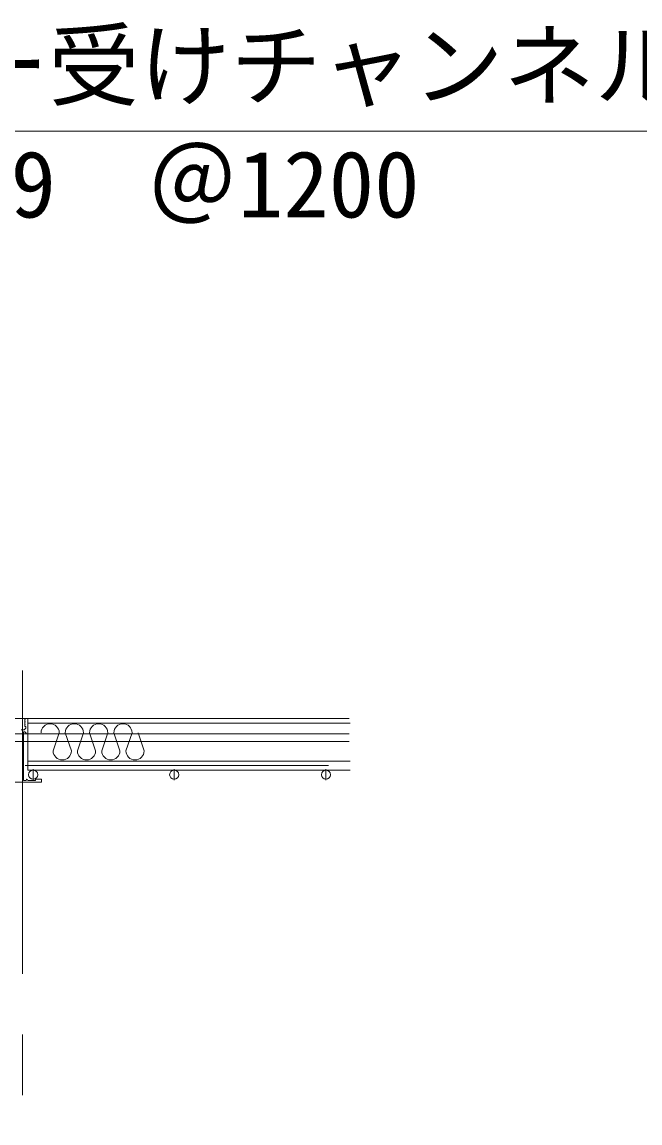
# Model space of a CAD drawing. Units: millimetres at full size, sheet at 1:40; details may follow other scales. Extents: x -7707 to 7893, y -5335 to 5359.
# Drawn here: x 6563 to 6971, y -727 to -1 of the extents above; entities that cross this region are included whole.
import ezdxf
from ezdxf.enums import TextEntityAlignment as Align

# ---------------------------------------------------------------- set-up
doc = ezdxf.new("R2010")
doc.units = ezdxf.units.MM
doc.header["$LTSCALE"] = 40
doc.linetypes.add('CHAIN1', pattern=[8, 5, -1, 1, -1])
for name, color, linetype, lineweight in [('7-0_中心線', 4, 'CHAIN1', 9), ('7-2_メイン・クロス', 3, 'Continuous', 18), ('7-6_文字', 7, 'Continuous', 18), ('7-D_パネル', 4, 'Continuous', 18)]:
    doc.layers.add(name, color=color, linetype=linetype, lineweight=lineweight)
doc.styles.add('ＭＳ ゴシック', font='')
doc.styles.get('ＭＳ ゴシック').set_extended_font_data('MS Gothic')

msp = doc.modelspace()

# ---------------------------------------------------------------- linework, layer by layer
at = {"layer": '7-0_中心線'}
for p, q in [((6563.8, -428.42), (6563.8, -726.81)), ((6563.8, -459.98), (6563.8, -469.68)), ((6563.8, -499.88), (6563.8, -468.68)), ((6565.44, -491.08), (6779.8, -491.08)), ((6570.8, -500.69), (6570.8, -493.42)), ((6663.8, -500.69), (6663.8, -493.42)), ((6763.8, -500.69), (6763.8, -493.42))]:
    msp.add_line(p, q, dxfattribs=at)
at = {"layer": '7-2_メイン・クロス'}
for p, q in [((6324.38, -460.08), (6779.2, -460.08)), ((6565.55, -460.33), (6565.41, -460.4)), ((6565.55, -460.83), (6565.41, -460.76)), ((6565.55, -460.83), (6565.41, -460.9)), ((6565.55, -461.33), (6565.41, -461.26)), ((6565.55, -461.33), (6565.41, -461.4)), ((6565.55, -461.83), (6565.41, -461.76)), ((6565.55, -461.83), (6565.41, -461.9)), ((6565.55, -462.33), (6565.41, -462.26)), ((6565.55, -462.33), (6565.41, -462.4)), ((6565.55, -462.83), (6565.41, -462.76)), ((6565.55, -462.83), (6565.41, -462.9)), ((6565.55, -463.33), (6565.41, -463.26)), ((6565.55, -463.33), (6565.41, -463.4)), ((6565.55, -463.83), (6565.41, -463.76)), ((6565.55, -463.83), (6565.41, -463.9)), ((6565.55, -464.33), (6565.41, -464.26)), ((6565.55, -464.33), (6565.41, -464.4)), ((6565.55, -464.83), (6565.41, -464.76)), ((6565.55, -460.33), (6565.55, -460.08)), ((6565.55, -460.08), (6567, -460.08)), ((6565.55, -460.08), (6567, -460.08)), ((6567.3, -469.78), (6567.3, -460.38)), ((6324.38, -470.08), (6779.2, -470.08)), ((6562.8, -467.58), (6564.8, -467.58)), ((6564.45, -469.08), (6564.45, -500.88)), ((6564.65, -468.88), (6565.35, -468.88)), ((6566, -466.38), (6564.8, -467.58)), ((6566.2, -469.73), (6565.35, -468.88)), ((6565.55, -464.83), (6565.41, -464.9)), ((6565.55, -465.33), (6565.41, -465.26)), ((6565.55, -465.33), (6566, -465.33)), ((6566, -466.38), (6566, -465.33)), ((6566.2, -469.88), (6566.2, -469.73)), ((6566.4, -470.08), (6567, -470.08)), ((6566.2, -500.88), (6564.45, -500.88)), ((6566.2, -500.63), (6566.2, -500.88)), ((6567.3, -500.63), (6567.3, -500.88)), ((6572.1, -500.88), (6567.3, -500.88)), ((6572.3, -500.68), (6572.3, -500.38)), ((6572.3, -500.68), (6572.3, -500.38)), ((6572.6, -500.08), (6576, -500.08)), ((6576.3, -501.78), (6576.3, -500.38)), ((6576, -502.08), (6551.6, -502.08))]:
    msp.add_line(p, q, dxfattribs=at)
for centre, radius, start, end in [((6565.5, -460.58), 0.2, 117.01889, 242.98111), ((6565.5, -461.08), 0.2, 117.01889, 242.98111), ((6565.5, -461.58), 0.2, 117.01889, 242.98111), ((6565.5, -462.08), 0.2, 117.01889, 242.98111), ((6565.5, -462.58), 0.2, 117.01889, 242.98111), ((6565.5, -463.08), 0.2, 117.01889, 242.98111), ((6565.5, -463.58), 0.2, 117.01889, 242.98111), ((6565.5, -464.08), 0.2, 117.01889, 242.98111), ((6565.5, -464.58), 0.2, 117.01889, 242.98111), ((6567, -460.38), 0.3, 0, 90), ((6564.65, -469.08), 0.2, 90, 180), ((6565.5, -465.08), 0.2, 117.01889, 242.98111), ((6566.4, -469.88), 0.2, 180, 270), ((6567, -469.78), 0.3, 270, 0), ((6566.75, -500.63), 0.55, 0, 180), ((6572.1, -500.68), 0.2, 270, 0), ((6572.6, -500.38), 0.3, 90, 180), ((6572.6, -500.38), 0.3, 90, 180), ((6576, -500.38), 0.3, 0, 90), ((6576, -501.78), 0.3, 270, 0)]:
    msp.add_arc(centre, radius, start, end, dxfattribs=at)
at = {"layer": '7-6_文字'}
msp.add_line((6437.21, -72.51), (6980.86, -72.51), dxfattribs=at)
at = {"layer": '7-D_パネル', "lineweight": 9}
for p, q in [((6567.3, -463.08), (6567.3, -469.78)), ((6567.3, -463.08), (6779.8, -463.08)), ((6567.3, -488.08), (6567.3, -463.08)), ((5668.8, -475.08), (6779.2, -475.08)), ((6567.3, -494.08), (6779.8, -494.08))]:
    msp.add_line(p, q, dxfattribs=at)
at = {"layer": '7-D_パネル'}
for p, q in [((6587.99, -469.45), (6583.99, -481.38)), ((6591.99, -469.45), (6595.99, -481.38)), ((6603.99, -469.45), (6599.99, -481.38)), ((6607.99, -469.45), (6611.99, -481.38)), ((6619.99, -469.45), (6615.99, -481.38)), ((6623.99, -469.45), (6627.99, -481.38)), ((6635.99, -469.45), (6631.99, -481.38)), ((6639.99, -469.45), (6643.99, -481.38))]:
    msp.add_line(p, q, dxfattribs=at)
at = {"layer": '7-D_パネル', "lineweight": 9}
msp.add_lwpolyline([(6567.3, -494.08), (6567.3, -488.08), (6779.8, -488.08)], dxfattribs=at)
at = {"layer": '7-D_パネル'}
for centre in [(6570.8, -497.08), (6663.8, -497.08), (6763.8, -497.08)]:
    msp.add_circle(centre, 3, dxfattribs=at)
for centre, start, end in [((6581.99, -469.45), 0, 180), ((6597.99, -469.45), 0, 180), ((6613.99, -469.45), 0, 180), ((6629.99, -469.45), 0, 180), ((6589.99, -481.38), 180, 0), ((6605.99, -481.38), 180, 0), ((6621.99, -481.38), 180, 0), ((6637.99, -481.38), 180, 0)]:
    msp.add_arc(centre, 6, start, end, dxfattribs=at)

# ---------------------------------------------------------------- texts
at = {"layer": '7-6_文字', "style": 'ＭＳ ゴシック'}
for s, p in [('Tバー受けチャンネル', (6430.98, -64.45)), ('CC-19\u3000＠1200', (6436.2, -142.73))]:
    msp.add_text(s, height=43.99, dxfattribs=at).set_placement(p, align=Align.BOTTOM_LEFT)

doc.saveas('drawing.dxf')
